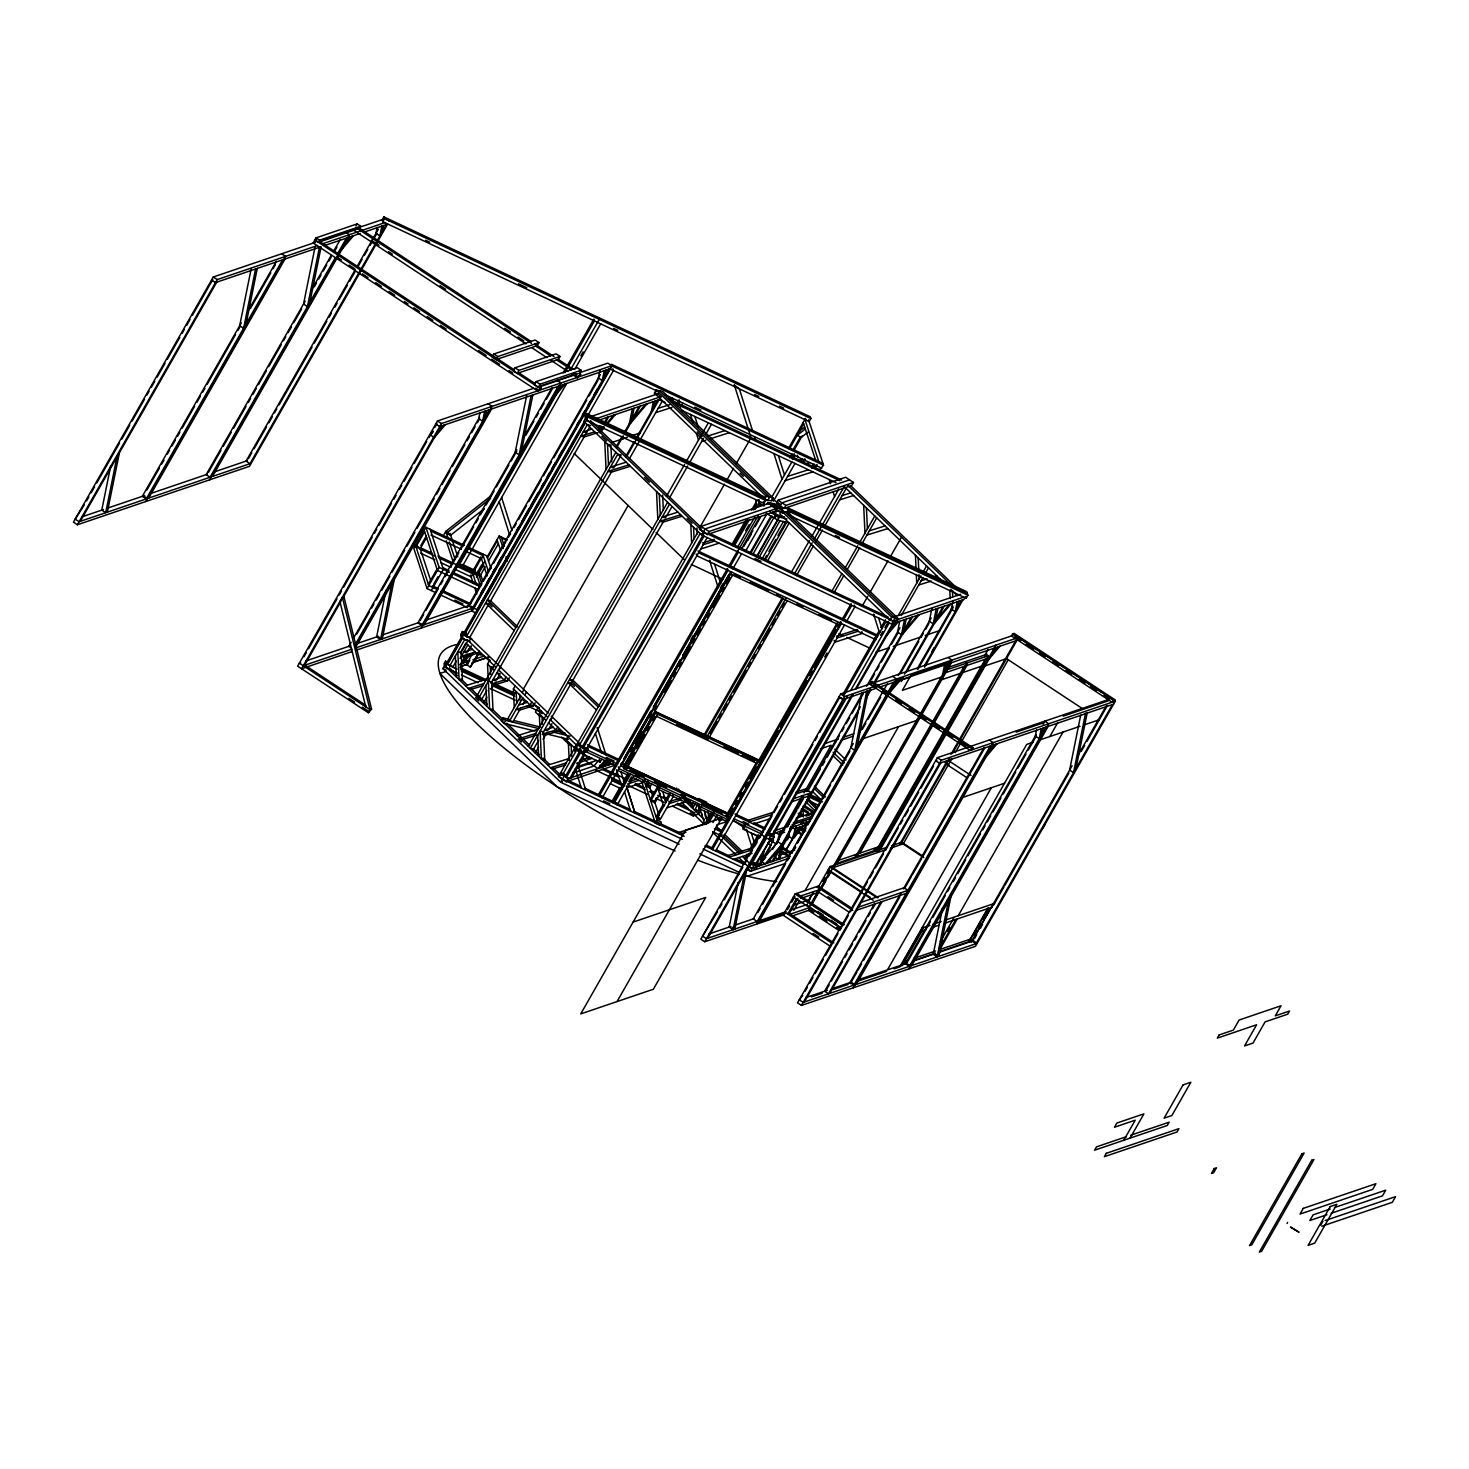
<?xml version="1.0" encoding="UTF-8"?>
<svg xmlns="http://www.w3.org/2000/svg" width="1469" height="1469" viewBox="0 0 1469 1469"><rect width="100%" height="100%" fill="white"/><g stroke="black" fill="none" stroke-linecap="round" stroke-linejoin="round"><path stroke-width="1.5" d="M110.763 465.655L101.765 510.11L105.695 512.699L116.932 457.116M107.384 512.13L119.375 452.838M251.217 268.588L239.686 325.696L243.615 328.285L255.588 268.992M246.058 323.988L257.277 268.405M315.082 246.902L303.55 303.991L307.462 306.58L319.452 247.288M309.904 302.302L321.142 246.719L215.502 282.599L211.573 280.028L212.766 279.606L192.31 315.486M377.147 227.456L375.954 233.387L379.883 235.976L381.885 226.079M382.326 231.68L383.574 225.51M386.072 590.207L376.633 636.885L380.563 639.474L391.801 583.891M382.252 638.905L394.243 579.612M479.941 412.679L478.729 418.61L482.658 421.199L484.66 411.32M485.101 416.921L486.349 410.751M526.747 395.143L515.215 452.25L519.145 454.821L531.117 395.528M476.121 658.755L476.984 654.495M521.587 450.542L532.825 394.959M599.958 370.078L598.36 377.974L602.29 380.563L604.273 370.684M604.732 376.284L605.962 370.115M598.452 430.233L599.315 425.992M600.031 430.215L600.931 425.735M629.338 423.715L632.349 408.823M631.78 419.436L634.039 408.253M651.355 411.559L653.356 401.68M653.797 407.28L655.045 401.11M608.497 761.144L607.67 765.257L605.044 763.531M609.36 764.688L610.149 760.722M738.173 882.557L729.193 927.031L733.123 929.62L734.812 929.032L746.785 869.758M733.123 929.62L744.342 874.037M761.842 854.609L759.583 865.792L755.654 863.203M764.284 850.331L761.273 865.223L757.361 862.634M774.604 831.711L772.602 841.59L776.532 844.179L780.241 831.27M778.974 839.901L780.223 833.713M780.572 848.256L778.313 859.438L774.383 856.849M780.002 858.869L783.014 843.977M790.065 828.296L788.467 836.192L792.397 838.781L796.125 825.872M794.839 834.502L796.088 828.332M804.351 830.811L806.334 820.932M861.954 692.872L850.863 747.776L854.793 750.347L866.765 691.054L868.454 690.485L857.235 746.068M899.689 621.387L897.541 632.019L901.47 634.608L904.482 619.716M903.912 630.33L906.171 619.147M931.86 608.478L929.289 621.24L933.219 623.829L936.212 608.937M935.661 619.551L937.92 608.35M952.904 601.188L951.306 609.084L955.236 611.673L957.237 601.794M942.529 674.932L944.53 665.053M944.971 670.654L946.22 664.484M957.678 607.395L958.926 601.225M942.657 907.622L933.219 954.317L937.149 956.907L948.368 901.305M950.81 897.026L938.838 956.319L934.908 953.73L937.149 956.907M1036.508 730.111L1035.314 736.042L1039.244 738.613L1041.246 728.734M1041.686 734.335L1042.935 728.165M1080.707 715.146L1069.616 770.05L1073.545 772.639L1085.518 713.346L1087.225 712.759L1075.987 768.36M811.916 468.446L813.128 464.351M813.147 468.262L814.359 464.167M1287.028 1223.475L1287.597 1222.373M315.688 242.22L213.299 276.998L73.45 522.174L77.38 524.764L249.473 466.316L387.596 224.151L364.496 231.992M84.339 504.803L75.176 519.145L79.106 521.734L251.199 463.286M86.598 500.819L88.874 496.834M91.151 492.831L94.567 486.863M96.825 482.879L119.558 443.014M121.835 439.029L129.805 425.092M132.063 421.107L144.568 399.182M146.845 395.198L149.122 391.213M151.399 387.228L154.796 381.242M157.073 377.258L165.042 363.302M167.301 359.317L179.806 337.411M182.083 333.426L184.359 329.423M186.636 325.439L190.034 319.471M77.38 524.764L217.228 279.587L317.488 245.525M80.299 521.33L216.696 282.195M241.32 322.831L142.309 496.357L146.239 498.927L282.636 259.811M248.022 311.024L276.429 261.207M146.918 489.967L159.423 468.042M161.682 464.057L163.959 460.072M167.374 454.086L169.651 450.102M171.91 446.117L175.325 440.149M177.602 436.164L179.879 432.18M182.156 428.195L194.642 406.27M196.919 402.286L200.335 396.299M202.612 392.315L204.889 388.33M207.147 384.345L235.573 334.528M237.849 330.543L240.126 326.559M250.354 308.619L270.81 272.757M273.087 268.772L275.346 264.787M145.706 501.553L285.555 256.377L281.626 253.788M148.626 498.12L285.023 258.985M316.514 239.41L314.917 239.961L318.424 242.293L359.519 228.338L360.731 226.208L357.187 223.894L316.092 237.849L313.172 242.991L537.911 391.158L541.235 387.596L537.911 391.158M318.424 242.293L319.636 240.181L360.731 226.208M305.166 301.145L206.156 474.652L210.085 477.241L335.116 258.03M310.73 291.321L331.186 255.459M333.463 251.474L340.294 239.502M208.488 472.265L220.993 450.34M223.27 446.356L231.221 432.4M233.498 428.415L246.002 406.491M248.279 402.506L250.556 398.521M252.815 394.537L256.23 388.569M258.507 384.584L266.458 370.629M268.735 366.644L281.24 344.719M283.517 340.735L285.794 336.75M288.053 332.765L291.468 326.779M293.745 322.794L301.696 308.857M314.201 286.932L316.478 282.948M318.755 278.963L321.032 274.978M323.29 270.994L326.706 265.008M328.983 261.023L331.26 257.038M334.657 251.052L336.934 247.067M337.393 254.045L346.482 238.107M209.553 479.867L349.402 234.673L345.49 232.084L351.789 229.954M212.472 476.433L348.887 237.299M355.994 226.006L357.187 223.894M383.923 216.916L382.197 219.928L382.785 221.69L809.162 421.585L810.888 418.555L810.3 416.792L383.923 216.916L384.511 218.679L810.888 418.555M355.186 269.8L246.076 461.101L249.987 463.69L386.402 224.555M357.463 265.816L378.396 229.109M382.785 221.69L384.511 218.679M248.408 458.695L251.805 452.727M254.082 448.743L266.587 426.818M268.864 422.833L272.279 416.847M274.538 412.862L276.815 408.878M279.092 404.893L312.052 347.106M314.329 343.122L326.834 321.197M329.111 317.212L331.37 313.228M334.785 307.241L337.062 303.257M339.339 299.272L347.29 285.335M349.567 281.35L355.241 271.379M357.518 267.395L362.072 259.425M364.349 255.441L367.746 249.455M370.023 245.47L372.3 241.485M374.577 237.501L376.854 233.516M533.486 388.367L437.487 420.979L297.638 666.173L368.333 712.722L371.639 709.16L369.931 709.619L368.333 712.722M303.973 656.753L306.231 652.769M308.508 648.784L336.934 598.966M339.21 594.982L341.469 590.997M343.746 587.012L372.171 537.195M374.448 533.21L376.707 529.226M378.984 525.241L391.488 503.316M393.765 499.331L396.042 495.347M399.439 489.361L401.716 485.376M403.993 481.391L411.944 467.454M414.221 463.469L426.726 441.545M429.003 437.56L432.878 430.748M434.677 427.589L436.954 423.605L435.76 424.008L439.69 426.598L609.984 368.737M580.328 372.465L607.799 363.137L611.71 365.726L441.416 423.568L301.567 668.762L352.248 651.538M304.487 665.328L340.863 601.556M343.122 597.571L440.884 426.194M493.97 353.974L492.244 357.004L496.173 359.593L537.287 345.619L539.013 342.589L535.083 340.018L493.97 353.974L497.899 356.563L539.013 342.589M496.173 359.593L497.899 356.563M351.128 642.357L348.851 646.342L351.458 648.068M353.386 638.372L479.555 417.159M356.857 633.965L369.362 612.059M371.639 608.056L373.916 604.071M376.193 600.087L379.59 594.119M381.867 590.134L389.836 576.179M392.094 572.194L404.599 550.269M406.876 546.284L414.827 532.347M417.104 528.363L434.163 498.468M436.422 494.484L439.837 488.498M442.114 484.513L450.065 470.557M452.342 466.573L464.847 444.666M467.124 440.663L469.401 436.679M471.659 432.694L475.075 426.726M477.352 422.741L479.628 418.757M355.039 644.928L489.177 409.796M355.112 646.525L492.097 406.362L488.167 403.773M356.306 646.121L491.564 408.97M515.031 367.801L513.305 370.831L517.235 373.42L558.33 359.464L560.056 356.434L556.127 353.845L515.031 367.801L518.961 370.39L560.056 356.434M464.443 545.366L425.918 527.298L413.836 548.488L427.057 588.592L435.301 592.466M424.633 531.649L416.002 546.78L420.189 548.763L426.671 537.415M517.235 373.42L518.961 370.39M420.832 545.55L426.23 536.093M444.079 534.367L445.805 531.337L491.27 495.567M536.075 381.628L534.349 384.658L538.278 387.247L579.392 373.291L581.118 370.261L577.188 367.672L536.075 381.628L540.004 384.217L581.118 370.261M538.278 387.247L540.004 384.217M428.342 584.24L436.972 569.109M427.057 588.592L439.139 567.401L425.918 527.298M433.63 584.331L437.946 576.748M431.262 590.556L443.344 569.384L430.123 529.281M516.776 449.514L417.894 622.874L421.823 625.463L558.22 386.329M523.607 437.56L552.013 387.724M420.226 620.487L423.641 614.501M425.9 610.516L438.405 588.592L432.4 585.782L432.988 587.545M440.682 584.607L442.959 580.622M445.236 576.638L448.633 570.67M450.91 566.685L458.861 552.73M461.137 548.745L473.642 526.82M475.919 522.835L478.196 518.851M480.473 514.866L483.87 508.88M486.147 504.895L494.098 490.958M496.375 486.973L508.88 465.049M511.157 461.064L516.831 451.093M525.939 435.155L533.89 421.199M536.167 417.214L538.444 413.23M540.702 409.245L544.118 403.277M546.395 399.274L552.069 389.322M563.123 372.961L593.825 319.14L594.394 320.903L564.831 372.722M421.291 628.089L561.14 382.895L557.1 380.342M424.21 624.656L560.607 385.521M458.824 565.565L561.158 386.163M570.266 370.225L599.279 319.342L598.691 317.579M580.861 355.829L583.138 351.862M566.722 383.409L462.57 566.006L461.982 564.243M574.654 369.509L600.692 323.859M577.39 377.753L580.714 374.191L577.39 377.753L571.68 373.989M481.318 558.238L472.687 573.369L476.892 575.334L484.439 562.094M479.922 584.57L476.452 574.012L481.85 564.555M487.139 557.045L499.129 536.02L507.558 539.968M476.415 577.299L483.026 565.712M487.433 557.981L497.367 540.574M479.72 576.417L485.192 566.814M488.479 561.048L498.34 543.75M600.325 374.54L468.464 605.705L472.394 608.295L608.79 369.16M481.024 585.36L469.658 605.301L425.404 620.322M483.301 581.375L491.252 567.438M493.529 563.453L506.034 541.528M508.311 537.544L510.588 533.559M513.985 527.573L516.262 523.588M518.539 519.604L526.49 505.648M528.767 501.663L541.271 479.757M543.548 475.754L551.499 461.817M553.776 457.832L586.737 400.045M589.014 396.042L598.103 380.104M481.263 592.484L483.521 588.5M486.937 582.532L489.214 578.547M492.629 572.561L494.888 568.576M498.303 562.59L501.719 556.622M516.482 530.713L518.759 526.728M522.174 520.742L528.987 508.788M531.264 504.803L538.095 492.849M541.492 486.863L543.769 482.879M547.184 476.911L549.461 472.926M551.72 468.942L555.135 462.955M558.551 456.988L561.948 451.001M576.729 425.092L579.006 421.107M582.422 415.139L584.699 411.136M588.096 405.169L590.373 401.184M593.788 395.198L597.185 389.23M611.71 365.726L471.861 610.902L356.563 650.069M476.305 613.179L472.155 611.233L612.004 366.038L611.416 364.275L822.971 463.451M466.499 633.433L462.386 631.505L460.66 634.535L461.817 638.06L470.043 641.916M586.7 413.56L584.974 416.59L586.131 420.116L763.88 503.445L765.606 500.415L764.431 496.889L586.7 413.56L587.857 417.086L765.606 500.415M682.479 839.332L560.607 782.206L442.83 668.579L446.282 662.537M461.248 636.297L462.974 633.268L467.087 635.196M498.634 571L500.856 567.107M477.021 609.672L613.436 370.537L612.848 368.774M462.166 635.985L447.2 662.225L448.394 661.803M466.499 634.681L463.892 632.955L585.947 420.667L575.775 438.478M445.125 667.312L446.851 664.3L445.695 660.775L443.969 663.804L445.125 667.312L457.465 673.096M449.459 659.93L451.607 656.184M453.737 652.438L463.543 635.03L462.386 631.505M468.482 626.602L480.896 604.824M483.154 600.858L485.413 596.91M487.671 592.943L495.586 579.08M497.844 575.113L510.276 553.336M512.534 549.369L514.793 545.421M517.051 541.455L529.464 519.677M531.723 515.711L533.981 511.745M536.24 507.797L539.637 501.847M541.896 497.899L544.154 493.933M546.413 489.967L558.844 468.189M561.103 464.222L563.361 460.274M565.62 456.308L573.516 442.444M586.131 420.116L587.857 417.086M585.323 422.833L464.461 634.718L466.426 636.61L469.768 637.417L589.491 427.516M464.7 639.621L462.735 637.748L447.788 663.988L449.734 665.861L464.7 639.621L468.042 640.447L460.568 653.576M466.426 636.61L587.288 424.706L590.63 425.533M460.348 652.713L465.875 643.055L477.37 654.146L480.73 654.972M456.29 661.068L453.076 666.687L449.734 665.861M469.088 641.476L470.814 638.446M460.091 658.461L467.821 644.928M460.128 665.09L465.655 655.431M467.858 651.557L471.163 645.754M473.073 652.787L466.389 664.502L470.319 667.091L479.316 653.026M599.481 431.188L601.739 427.222M603.998 423.256L607.395 417.288M469.823 660.187L467.601 664.098L460.476 666.504M599.536 432.767L602.933 426.818M605.21 422.833L608.607 416.884M477.37 654.146L479.096 651.116M470.319 667.091L478.104 653.43M488.296 680.404L487.524 663.951L489.25 660.921M616.503 446.209L622.158 436.293M624.435 432.308L639.144 406.509M616.558 447.788L623.352 435.871M625.629 431.904L640.337 406.105M476.58 696.453L615.86 452.287M624.307 438.276L622.654 438.845M654.439 392.994L656.166 389.964L662.868 391.617L773.025 497.881L771.298 500.911L764.614 499.258L654.439 392.994L657.781 393.821L661.087 396.979M481.263 700.236L486.827 690.485M490.94 683.287L612.096 470.87M614.373 466.903L621.167 454.986L617.806 454.16L478.545 698.344L481.887 699.171M498.891 670.213L500.617 667.183M483.503 703.008L486.845 697.169M491.289 689.365L494.631 683.507M496.853 679.614L500.194 673.757L496.853 672.931M626.253 455.592L634.149 441.728M636.408 437.78L657.873 400.156M626.308 457.171L660.793 396.722L594.67 419.179M629.466 458.64L662.225 401.221M505.942 677.007L504.216 680.037L492.317 683.728M493.676 685.178L507.558 680.863L509.284 677.833M514.26 707.434L513.416 688.906L515.142 685.894M676.823 403.828L679.082 399.843L679.67 401.606L677.393 405.591M509.725 719.516L503.059 717.882L501.333 720.912L503.94 723.427L535.028 731.066M680.551 407.06L682.828 403.075M523.386 689.145L628.126 505.501M503.94 723.427L505.667 720.398L538.976 728.587M522.174 692.67L523.9 689.64M520.779 696.012L507.539 719.222L512.846 721.922L520.559 708.389M509.486 721.114L522.725 697.904M524.782 695.186L526.508 692.156M522.762 704.514L524.966 700.658M531.815 701.98L530.089 704.991L516.225 709.307L519.567 710.133L533.431 705.818L535.157 702.788M537.158 708.976L535.432 712.006L540.335 716.725M539.857 726.219L539.288 713.879L541.014 710.849M666.43 496.283L684.554 464.516M686.813 460.55L708.333 422.833M669.57 497.752L687.694 466.004M689.953 462.019L703.541 438.203M705.818 434.236L711.473 424.302M528.344 746.399L667.624 502.214M669.57 504.087L530.309 748.272L533.651 749.098M533.027 750.182L538.59 740.413M542.704 733.215L663.859 520.797M666.136 516.831L671.792 506.897M550.655 720.159L552.381 717.129M535.267 752.954L538.609 747.097M543.053 739.293L546.395 733.435M548.616 729.542L551.958 723.684M557.706 726.935L555.98 729.964L542.098 734.28L545.44 735.106L559.322 730.791L555.98 729.964L548.396 722.656M567.86 736.74L566.134 739.752L579.135 752.312L600.142 762.154L601.868 759.124M699.74 527.591L724.529 484.146M726.788 480.198L733.545 468.354M735.785 464.406L750.439 438.735M701.135 526.361L699.409 529.391L707.268 534.551L774.824 511.598L776.55 508.586L768.709 503.408L701.135 526.361L708.994 531.521L776.55 508.586M560.607 772.823L575.573 746.583L577.519 748.456L562.554 774.696L560.607 772.823L563.949 773.63L566.483 777.285L569.641 778.754L584.607 752.532L584.019 750.769M698.161 531.668L577.299 743.553L588.518 749.043M579.245 745.444L700.107 533.541L703.449 534.367L582.587 746.252L583.175 748.015L617.494 764.119L616.907 762.356M564.059 776.146L560.607 782.206L562.443 781.581M579.025 749.906L580.751 746.895M566.483 777.285L581.449 751.045L580.861 749.282L565.914 775.522L562.554 774.696M583.175 748.015L704.037 536.13M567.989 778.735L560.13 773.557L558.404 776.587L566.263 781.765L567.989 778.735L613.124 763.403M582.954 752.495L584.68 749.465L576.821 744.306L575.095 747.335L582.954 752.495L587.563 750.934M707.268 534.551L708.994 531.521M707.195 537.617L586.333 749.502L585.745 747.739M585.727 751.559L587.453 748.529M571.478 778.129L584.717 754.919M606.862 759.289L602.437 767.038L599.829 765.312M603.649 766.616L606.954 760.813M604.842 766.212L607.046 762.356M732.278 543.916L745.885 520.063M751.559 510.129L756.094 502.178M732.866 545.678L747.611 519.842M753.266 509.908L756.682 503.94M788.467 448.541L805.434 418.334L806.004 420.097M734.573 545.458L749.319 519.622M754.993 509.688L757.251 505.703M790.028 447.88L803.672 423.953M759.087 499.717L759.712 504.914L758.077 499.919M745.683 530.695L749.08 524.745M764.614 499.258L766.341 496.228L773.025 497.881M793.793 448.522L800.623 436.568M737.732 546.927L754.735 517.125M789.679 457.814L791.956 453.829M794.233 449.845L802.184 435.889M738.815 549.406L758.096 515.619M791.883 457.759L794.16 453.774L794.747 455.537L792.47 459.522M767.956 500.084L769.683 497.055L659.508 390.791M741.423 548.984L759.565 517.18M743.755 546.578L748.29 538.627M750.549 534.661L752.826 530.676M755.084 526.71L760.758 516.776M771.445 497.716L791.828 461.982M690.981 639.492L693.276 635.471M720.379 587.949L722.656 583.983M747.831 540.298L751.228 534.33M624.068 758.445L651.134 710.996L624.123 758.573M653.393 707.048L680.441 659.599L653.43 707.177M682.699 655.651L728.936 574.599M682.736 655.798L730.111 572.763M731.14 571.863L602.235 797.869L601.647 796.106M741.514 553.703L732.866 568.834L732.297 567.071M621.167 765.826L731.672 572.102M772.253 500.654L772.951 499.442L780.057 504.142M630.752 751.614L632.992 747.666M635.251 743.718L642.008 731.856M649.904 718.029L652.163 714.081M654.421 710.133L656.661 706.167M664.557 692.34L671.315 680.478M673.573 676.53L675.832 672.582M679.211 666.651L681.469 662.703M683.709 658.755L690.485 646.893M692.725 642.945L694.984 638.997M697.242 635.03L700.621 629.118M702.88 625.151L705.138 621.203M707.379 617.255L709.637 613.308M713.016 607.376L719.792 595.514M722.032 591.566L724.29 587.618M726.549 583.67L729.928 577.739M773.465 501.168L794.986 463.451M745.352 551.554L766.891 513.801M732.627 575.113L623.278 766.818L623.884 768.673L728.863 817.884L728.257 816.029M623.444 767.351L655.101 711.859L760.079 761.071M766.947 503.426L773.704 505.079L774.402 503.867L782.334 509.1L783.51 512.663M623.884 768.673L655.541 713.181L654.917 711.327L759.914 760.538L760.52 762.393L655.541 713.181M778.037 500.231L776.311 503.261L784.171 508.439L851.745 485.486L853.471 482.456L845.611 477.278L778.037 500.231L785.897 505.409L853.471 482.456M627.906 764.413L634.7 752.532M636.958 748.566L644.873 734.684M647.131 730.717L649.39 726.769M652.787 720.82L655.045 716.854M750.42 552.16L770.821 516.39M750.475 553.74L772.015 515.986M776.054 512.204L776.752 510.992L781.82 512.24M780.241 505.85L781.967 502.82L849.541 479.867M612.242 800.954L620.028 787.292M623.37 781.453L627.814 773.649L628.401 775.412M753.285 553.666L775.246 515.142M775.118 517.621L776.844 514.609L779.451 517.106L777.725 520.136L765.937 513.177M612.812 802.717L629.007 774.328M630.697 774.145L614.024 803.396L613.436 801.633M769.572 511.396L777.523 516.629L778.203 515.417L784.703 517.033M782.334 509.1L781.655 510.312L773.704 505.079M781.563 510.918L779.837 513.948L890.012 620.23L896.714 621.864L898.44 618.853L788.265 512.571L781.563 510.918L891.738 617.2L898.44 618.853M756.535 556.586L778.074 518.814M784.171 508.439L785.897 505.409M757.214 556.255L777.615 520.485M629.32 780.792L631.541 776.881M633.855 775.614L617.164 804.883L616.576 803.121M758.481 558.459L780.021 520.705M790.506 515.913L966.18 598.269L967.906 595.239L966.749 591.713L789 508.403L787.274 511.432L787.861 513.195L789.587 510.165L967.318 593.476M761.842 559.285L783.381 521.532M814.762 468.482L817.039 464.498M788.431 514.958L790.157 511.928L789 508.403M764.394 559.432L766.671 555.466M768.93 551.481L775.742 539.564M778.001 535.579L785.933 521.679M765.184 560.111L786.723 522.34M818.967 470.466L823.54 465.214L808.574 419.822M767.553 560.901L789.092 523.148M645.148 779.415L643.422 782.444L627.079 787.641L626.4 785.915L635.067 813.275L626.988 787.678M651.759 783.895L649.555 787.751L646.397 786.282L645.809 784.519L648.031 780.645M646.397 786.282L648.6 782.408M658.846 784.483L650.308 799.467L653.099 800.789M659.287 785.805L650.73 800.789L654.935 802.772L660.279 793.389M686.904 798.989L685.178 802.019L658.277 789.404L660.003 786.392M654.495 801.45L656.643 797.685M791.387 572.194L809.456 540.519M811.714 536.552L838.836 489.03M794.16 574.342L812.173 542.759M814.432 538.811L844.234 486.551L942.621 581.449M672.729 794.692L673.298 796.455L660.058 819.665L656.918 818.178L656.331 816.415L662.96 804.828M665.163 800.954L669.57 793.223L670.158 794.986L656.918 818.178M703.669 735.712L782.573 597.387L783.014 598.709L705.23 735.051M657.12 820.124L661.307 822.107L659.581 825.119L655.394 823.154L657.12 820.124L644.377 781.526M796.492 575.554L813.44 545.862M815.699 541.896L822.475 530.015M824.733 526.049L846.199 488.424M707.342 736.042L786.264 597.681M710.133 733.729L716.89 721.867M719.149 717.919L721.389 713.952M723.648 710.004L727.026 704.073M729.285 700.125L731.544 696.177M733.802 692.23L746.197 670.488M748.437 666.54L750.696 662.592M752.954 658.626L755.213 654.678M758.592 648.747L760.85 644.799M763.09 640.851L769.866 628.989M772.106 625.041L775.503 619.11M777.744 615.162L780.002 611.214M782.261 607.266L784.519 603.3M708.315 738.999L787.2 600.674M690.65 806.444L692.854 802.57M692.597 808.317L695.92 802.533M697.867 804.406L694.562 810.209L697.904 811.035L700.107 807.16M728.661 818.564L726.935 821.593L700.034 808.978L701.76 805.967M831.748 591.438L841.939 573.571M845.336 567.603L857.786 545.77M860.044 541.804L874.771 516.005M833.694 593.311L843.885 575.444M847.282 569.495L859.732 547.662M862.009 543.695L876.718 517.878M704.643 824.495L711.327 812.798L711.914 814.561M706.35 824.311L713.64 811.531L714.209 813.293L708.646 823.044M712.924 822.567L717.368 814.762M617.053 1001.564L721.793 817.939L685.472 830.279L580.732 1013.904L653.356 989.243L705.744 897.412L633.102 922.091M759.381 759.308L837.146 622.966L837.587 624.288L758.702 762.595M729.56 814.579L732.958 808.629M735.216 804.663L737.475 800.715M739.733 796.749L741.992 792.783M745.389 786.833L747.648 782.867M749.906 778.901L756.7 767.02M732.15 811.696L734.371 807.619M745.683 787.972L749.025 781.912M755.837 770.178L768.195 748.309M770.49 744.489L772.712 740.394M775.008 736.575L777.211 732.498M780.645 726.696L782.848 722.601M785.144 718.782L791.864 706.791M794.16 702.972L797.502 696.912M804.314 685.197L806.536 681.102M809.952 675.318L812.21 671.351M814.45 667.403L821.189 655.394M827.983 643.697L830.242 639.749M833.621 633.818L835.843 629.705M839.258 623.939L840.397 621.92L840.837 623.242L730.332 816.966M778.735 730.589L711.877 847.797L712.465 849.559L841.388 623.535L840.801 621.773L837.918 626.822M780.865 726.843L806.885 681.23M810.264 675.299L812.522 671.333M814.762 667.403L836.283 629.705M851.157 603.612L842.527 618.743L843.114 620.506L851.745 605.375M824.715 656.955L826.992 652.989M715.605 851.028L844.528 625.004M862.101 606.22L867.738 596.359M869.997 592.411L888.01 560.809M890.269 556.861L901.525 537.121M743.314 829.269L745.04 826.257L744.471 824.495L742.745 827.506L743.314 829.269L760.501 837.33M747.133 854.077L744.93 857.951L745.499 859.714L748.804 853.911M749.337 850.22L758.151 834.741L758.738 836.504L752.128 848.109M1012.875 635.471L840.69 693.974L700.842 939.15L704.753 941.739L784.611 914.618M761.199 833.823L762.925 830.793M717.405 911.808L702.568 936.12L706.479 938.709L786.099 911.661M719.663 907.824L721.94 903.839M724.217 899.854L742.855 867.169M744.673 863.974L746.95 859.989M749.227 856.005L752.642 850.037M754.901 846.052L757.178 842.068M759.455 838.083L771.959 816.158M774.236 812.173L777.634 806.187M779.91 802.203L782.187 798.218M784.464 794.233L812.871 744.416M815.148 740.431L817.425 736.446M819.702 732.462L839.019 698.583M842.563 694.947L878.701 631.578M880.959 627.63L885.476 619.698M844.271 694.727L886.064 621.46M704.753 941.739L844.62 696.563L1016.566 638.152M707.691 938.305L844.087 699.171L838.964 697.004L842.894 699.575L875.304 688.575M880.574 635.287L882.759 631.486M884.926 627.667L888.635 621.185M749.006 867.426L750.732 864.396L757.435 866.049L755.709 869.079L749.006 867.426L739.109 857.878M765.698 838.175L767.424 835.145L774.126 836.797L772.4 839.809L765.698 838.175L760.758 833.4M890.012 620.23L891.738 617.2M766.616 837.863L751.651 864.084L751.081 862.321L756.204 864.506L771.17 838.266L755.011 864.91M847.411 696.214L768.342 834.833L767.773 833.07L772.896 835.255L770.27 833.529M850.808 690.265L889.204 622.948M769.04 839.001L770.766 835.971L767.479 832.776M765.018 498.652L587.288 415.323L583.836 421.383L701.613 534.991L891.628 624.068L895.08 618.027L784.923 511.745M771.702 835.659L851.891 695.057M855.289 689.108L892.546 623.756M772.29 836.412L853.085 694.653M856.482 688.704L893.758 623.352M898.22 615.566L920.879 575.848M923.138 571.882L926.535 565.932M901.305 615.456L922.826 577.739M925.084 573.773L928.481 567.805M762.429 859.438L773.539 839.919M763.623 859.034L770.289 847.319M801.982 796.382L781.471 832.354L783.491 831.674M804.002 792.856L831.16 745.224L820.437 748.878M803.561 796.51L772.676 849.321M806.573 791.497L863.184 692.23M866.581 686.28L899.983 627.74M787.384 826.827L796.786 810.411M797.575 808.96L803.249 799.026M807.766 791.093L820.345 769.113M822.493 765.276L824.825 761.236M827.029 757.343L839.478 735.51M841.737 731.544L844.014 727.559M846.273 723.593L849.67 717.643M851.928 713.677L863.258 693.809M871.19 679.927L874.588 673.959M876.846 669.993L879.105 666.026M881.382 662.06L889.296 648.16M891.573 644.193L898.367 632.276M870.86 682.02L869.648 684.132L970.274 750.402L972.919 747.794L872.292 681.524L870.86 682.02L971.486 748.29M871.08 683.636L872.292 681.524M860.32 706.736L771.996 861.587L769.389 859.861M865.994 696.802L870.511 688.869M873.908 682.92L911.276 617.402M773.208 861.183L858.116 712.281M866.049 698.381L870.584 690.448M873.982 684.499L912.469 616.998M789.477 834.447L781.747 847.98L782.94 847.576M787.366 839.846L789.569 835.971M798.916 827.359L785.676 850.569L800.109 826.955M800.44 824.403L802.166 821.373M802.037 823.87L803.763 820.84M793.591 838.377L806.352 822.401M853.269 743.553L753.248 918.915L757.178 921.504L893.574 682.369M858.961 733.582L887.368 683.764M797.502 842.802L805.967 827.947M757.857 912.524L760.134 908.54M762.393 904.555L770.362 890.6M772.621 886.615L785.125 864.708M787.402 860.705L789.679 856.721M791.956 852.736L795.353 846.768M797.63 842.784L805.6 828.828M807.858 824.843L820.363 802.919M822.64 798.934L830.591 784.997M832.868 781.012L849.927 751.118M862.432 729.193L865.829 723.207M868.106 719.222L880.61 697.298M756.645 924.111L896.494 678.935L892.564 676.346M898.33 675.501L931.181 617.935M900.662 673.114L918.786 641.347M921.045 637.381L923.303 633.396M925.58 629.43L928.977 623.48M759.565 920.677L895.961 681.543M904.518 674.106L943.025 606.624M901.195 681.653L903.453 677.686M906.85 671.719L944.218 606.22M917.152 668.964L952.94 606.238M917.831 669.478L953.142 607.56M931.86 651.557L934.119 647.59M924.478 665.604L961.754 600.252M818.967 885.862L795.115 893.96L783.014 915.15L830.554 946.458M924.552 667.183L962.948 599.848M787.421 909.697L789.587 905.914M791.736 902.131L793.903 898.349M793.829 910.266L799.448 900.387M805.049 890.6L898.569 726.622M808.721 900.075L812.137 894.088M807.381 902.921L813.863 891.573M817.921 887.717L829.912 866.692L887.386 847.172M828.681 870.034L830.756 866.398L878.095 897.577M822.658 881.437L824.862 877.562M827.065 873.706L829.269 869.832L827.837 870.327L873.284 900.24M809.254 906.74L817.884 891.61L819.482 891.077M811.163 904.537L829.893 871.686M833.107 866.783L949.047 663.529M792.544 915.848L808.501 910.431L810.227 907.401L790.267 914.177M811.916 904.316L832.813 867.757L885.991 849.688M821.41 888.598L825.817 880.849M828.02 876.993L830.242 873.119M834.3 866.379L951.967 660.095L948.038 657.506M836.632 863.974L951.435 662.703M857.125 854.058L964.178 666.393M835.843 863.735L856.592 856.684L967.098 662.96L965.133 661.656L948.533 667.293M967.502 662.813L856.996 856.537L877.746 849.486L988.251 655.762L986.287 654.476L965.537 661.527L967.502 662.813L988.251 655.762M859.916 853.103L966.969 665.439M984.689 655.468L988.086 649.537M985.02 656.588L986.654 653.723M878.278 846.878L985.332 659.195M878.003 851.983L995.982 645.13M880.335 849.596L995.468 647.756M1109.242 699.281L937.387 757.655L797.538 1002.85L801.468 1005.42L975.471 946.311L1115.32 701.135L1112.712 699.409M802.735 995.431L799.265 999.82L803.194 1002.409L977.197 943.3L973.268 940.711L938.875 952.389M805.012 991.428L807.289 987.443M809.566 983.459L812.963 977.491M815.24 973.506L823.209 959.551M825.468 955.566L837.973 933.641M840.25 929.657L848.201 915.72M850.478 911.735L867.536 881.841M869.813 877.856L873.21 871.87M875.487 867.885L883.438 853.93M885.715 849.945L898.22 828.02M900.497 824.036L902.774 820.051M905.033 816.066L908.448 810.098M910.725 806.114L918.676 792.158M920.953 788.174L933.458 766.249M1012.655 633.837L1011.443 635.967L1112.088 702.237L1114.732 699.63L1014.087 633.359L1012.655 633.837L1113.282 700.107M801.468 1005.42L941.317 760.244L1115.32 701.135M804.388 1001.987L940.803 762.87M899.762 844.142L947.487 760.446M950.902 754.46L1015.685 640.888M900.956 843.739L949.819 758.041M952.463 753.413L1017.521 639.364M903.508 843.408L951.93 758.5M955.309 752.569L1008.248 659.765M874.753 903.288L824.605 991.208L828.534 993.797L880.904 901.966M826.918 988.839L829.159 984.946M831.381 981.035L842.527 961.497M844.748 957.586L846.989 953.675M849.211 949.782L852.553 943.906M854.774 940.013L857.015 936.102M859.236 932.191L865.92 920.475M868.161 916.564L870.382 912.653M872.604 908.742L874.845 904.849M829.746 993.393L882.116 901.562M971.725 749.924L972.919 747.794M901.103 892.913L849.963 982.596L853.875 985.185L990.29 746.05M903.38 888.929L984.083 747.446M850.294 983.697L857.051 971.854M857.969 970.238L861.55 963.958M863.662 960.267L876.185 938.287M877.03 936.818L899.854 896.824M904.573 888.525L911.404 876.571M912.231 875.102L921.632 858.63M922.367 857.327L933.641 837.587M934.137 836.724L958.376 794.215M959.128 792.874L985.075 747.39M853.36 987.811L993.209 742.616L989.28 740.027M856.28 984.377L992.677 745.242M887.735 969.393L991.355 787.733M900.901 964.913L1026.684 744.416L1033.001 742.267M900.772 966.216L922.697 927.784M921.467 931.144L923.524 927.508M902.205 965.721L922.055 930.942M1036.141 734.592L905.437 963.756L909.348 966.345L1045.763 727.21M907.769 961.35L930.501 921.504M932.778 917.519L945.265 895.594M947.542 891.61L949.819 887.625M953.234 881.639L955.511 877.654M957.77 873.669L965.739 859.714M967.998 855.729L980.502 833.823M982.779 829.838L985.056 825.853M987.333 821.85L990.73 815.883M993.007 811.898L1000.977 797.942M1003.235 793.958L1015.74 772.033M1018.017 768.048L1025.968 754.111M1028.245 750.126L1036.214 736.171M1043.027 724.217L1044.753 721.187L1048.682 723.776L908.834 968.952M911.753 965.519L1048.15 726.384M1049.821 736.538L1057.68 722.766M940.454 941.464L953.785 918.107M947.45 931.236L949.672 927.343M939.187 948.662L955.842 919.465M958.247 915.701L1063.005 732.076M939.517 950.112L957.274 918.97M969.154 940.931L987.902 908.062M970.844 938.82L988.38 908.062M973.892 934.651L976.095 930.777M978.299 926.902L980.521 923.046M982.724 919.172L988.233 909.513M971.211 942.29L991.061 907.493M1072.095 765.753L972.074 941.115L976.004 943.704L1112.4 704.569M1077.787 755.782L1106.212 705.965M991.667 907.291L993.723 903.655M974.406 938.709L976.683 934.725M980.374 928.261L982.577 924.405M993.742 904.831L1003.97 886.909M1004.704 885.605L1026.096 848.09M1026.702 847.044L1050.886 804.645M1051.712 803.212L1068.899 773.043M1081.257 751.393L1084.673 745.407M1086.931 741.459L1107.406 705.561M1113.52 701.741L1114.732 699.63M1123.712 1140.366L1135.225 1120.186L1114.475 1127.237L1116.862 1123.051L1143.91 1113.869L1130.01 1138.236M1320.76 1225.091L1322.908 1221.308M371.528 709.086L343.948 596.689L339.908 601.519L365.763 706.883M344.921 244.405L351.807 236.307M342.479 248.683L353.496 235.719M433.208 431.776L430.435 435.026L434.365 437.615L445.401 424.651M436.807 433.318L443.711 425.239M556.549 392.664L563.435 384.566M554.107 396.942L565.124 383.978M601.225 429.811L603.998 426.543M606.77 423.292L613.711 415.158M600.178 432.455L604.328 427.589M607.101 424.339L615.401 414.57M632.974 419.032L645.46 404.361M630.532 423.311L647.15 403.791M468.042 650.014L470.796 646.782M461.321 663.786L469.621 654.017M463.01 663.198L469.951 655.064M594.009 765.973L599.517 759.51M604.824 760.465L597.938 768.562L590.079 763.384M599.627 767.993L606.513 759.895M889.681 630.495L896.567 622.397M887.239 634.773L898.275 621.828M905.106 629.926L917.592 615.254M902.664 634.204L919.282 614.685M936.855 619.128L949.341 604.475M934.413 623.407L951.031 603.906M891.903 688.686L898.789 680.588M889.461 692.964L900.479 680.018M762.962 860.724L765.735 857.474M766.891 863.313L779.378 848.66M796.033 834.098L802.937 826M793.021 850.514L795.794 847.264M991.391 654.88L998.277 646.801M988.949 659.177L999.967 646.213M988.6 752.367L995.505 744.287M986.158 756.645L997.194 743.7M490.554 498.468L446.447 533.247L450.634 535.23L484.164 508.788M799.595 431.096L804.7 427.075M805.306 428.948L797.153 435.375L801.358 437.34L807.877 432.198M319.948 240.769L343.36 232.818M360.18 227.089L383.299 219.248M321.748 244.074L385.117 222.553M324.263 245.654L360.291 233.424M81.585 516.978L103.473 509.541M107.2 508.274L144.696 495.53M149.893 493.768L207.349 474.248M213.666 472.118L247.269 460.697M539.949 386.182L576.105 373.897M591.934 416.186L657.781 393.821M599.334 420.024L659.067 399.733L665.237 402.635M612.077 442.426L627.355 437.229M631.633 435.779L640.153 432.896M343.948 596.689L342.35 597.24L369.931 709.619L299.364 663.143L300.557 662.739M305.699 660.995L350.044 645.919M356.508 643.734L378.341 636.316L380.563 639.474M382.399 634.939L419.087 622.47M772.639 505.997L705.065 528.95L701.613 534.991L703.449 534.367M303.293 665.732L351.862 649.225M356.122 647.774L473.587 607.872L470.98 606.146M463.892 632.955L465.085 632.551M460.072 664.208L469.327 661.068M472.871 659.856L483.521 656.239M473.275 662.17L488.204 657.084M894.621 616.705L960.744 594.229M963.462 597.24L893.354 621.056L703.339 531.962L585.562 418.353M891.628 624.068L963.866 599.536L965.592 596.506L966.18 598.269M876.112 652.144L888.91 647.811M893.189 646.36L920.916 636.94M925.176 635.489L940.105 630.421M577.335 767.718L591.768 762.815M572.653 773.227L594.155 765.918M566.263 781.765L615.695 764.963M895.631 680.441L903.417 677.797M950.994 661.803L910.89 675.428L902.37 690.357L942.474 676.732M879.637 687.106L1016.897 640.466M902.315 679.725L909.899 677.136M946.348 669.993L967.098 662.96M944.622 673.022L965.372 665.971M965.776 665.843L986.525 658.791M940.582 680.092L961.35 673.041M961.736 672.912L982.504 665.861M983.899 666.32L1006.522 658.626L1082.396 708.591M825.578 743.351L838.505 738.962M842.729 737.53L853.764 733.765M834.612 742.065L836.045 741.588M840.892 740.376L853.287 736.171M862.248 738.962L917.721 720.122M697.334 814.505L693.221 815.901L672.49 806.187M796.106 792.122L806.426 788.614M795.684 794.068L807.381 790.102L811.292 792.691L793.774 798.64M792.048 801.67L809.566 795.702M1016.181 732.113L1043.963 722.675M1063.207 716.137L1108.379 700.786M936.873 760.281L935.661 760.685L939.591 763.274L1113.594 704.165M796.216 818.178L813.495 812.302M805.948 816.176L812.063 814.101M787.494 824.66L788.945 824.164M793.26 822.695L812.706 816.085M1039.299 740.119L1079.954 726.31M1084.251 724.86L1099.308 719.737M773.961 830.958L787.88 826.239M791.975 824.843L811.916 818.068M772.051 834.043L784.575 829.801M790.249 827.873L810.19 821.098M784.666 832.207L778.515 834.3L775.907 832.574M804.626 825.431L794.398 828.902L790.469 826.312M779.213 855.215L794.711 849.945M788.467 855.986L752.348 868.252L748.217 866.324M961.442 797.887L1004.521 783.252M788.871 858.282L750.622 871.282L746.491 869.336M837.569 860.705L858.318 853.654M858.722 853.526L879.472 846.475M891.499 845.758L901.782 842.27L922.624 855.986M890.251 848.256L903.013 843.922M794.986 896.457L793.389 896.99L840.911 928.298M800.623 896.017L820.583 889.241M800.899 898.367L818.857 892.252M709.05 933.935L730.883 926.462M734.977 925.121L754.442 918.511M794.986 904.739L809.915 899.652M790.34 910.229L807.436 904.427M1045.12 824.238L1043.045 827.855M757.508 922.605L785.272 913.167M861.018 902.37L904.059 887.753L907.989 890.343L858.502 907.144M856.776 910.174L906.263 893.372M921.926 928.041L929.914 925.341M932.613 924.423L941.17 921.522M944.806 920.273L994.568 903.38M920.622 931.419L925.709 929.693M932.099 927.527L938.471 925.36M944.861 923.193L992.493 906.997M903.27 961.938L907.585 960.469M914.049 958.284L935.624 950.957M939.94 949.488L970.128 939.224L972.184 940.582L939.829 951.581M903.178 964.031L907.493 962.562M913.957 960.359L935.533 953.032M805.765 997.616L827.378 990.271M831.693 988.802L851.157 982.192L855.087 984.781M857.547 980.025L906.63 963.352M913.075 961.148L934.578 953.858M811.384 996.918L822.181 993.246M832.996 989.573L848.127 984.432M858.832 980.796L886.615 971.358M894.125 968.806L899.781 966.896M1126.392 1136.694L1096.48 1146.848L1094.589 1150.19L1167.212 1125.511L1169.122 1122.187L1130.671 1135.243M1330.179 1209.042L1313.102 1214.845L1309.871 1220.519L1326.948 1214.716M1334.458 1207.591L1385.726 1190.165L1382.494 1195.839L1331.226 1213.265M1325.056 1220.592L1395.55 1196.647L1392.318 1202.303L1321.825 1226.248M446.356 671.315L439.947 673.463L557.302 786.925L679.155 844.179M461.321 666.338L467.73 664.19M472.008 662.776L489.104 657.065M747.317 876.185L785.786 863.368M658.149 408.345L669.644 404.691M655.707 412.624L672.049 407.427M708.26 435.907L724.915 430.619M701.668 441.508L705.928 440.149M710.188 438.809L729.377 432.694M798.989 460.568L802.827 459.338M801.486 461.725L805.324 460.495L804.737 458.732M805.691 463.892L809.768 462.588M787.604 476.378L808.427 469.768M785.162 480.657L812.89 471.843M702.531 542.979L714.026 539.325L714.613 541.088L703.118 544.742M700.676 549.02L719.057 543.181M589.638 757.251L580.071 760.299L580.641 762.062L592.136 758.408M578.198 766.341L596.598 760.501M628.805 781.637L636.481 779.213M627.483 784.024L638.978 780.37M668.652 801.835L680.147 798.181L680.735 799.944L669.24 803.598M666.797 807.877L685.178 802.019M714.246 820.179L719.994 818.362M706.754 823.576L679.045 832.39L679.633 834.153L686.023 832.133M718.653 820.73L722.491 819.518M716.725 824.843L726.935 821.593L726.347 819.831M774.034 812.045L748.437 820.179L749.025 821.942L772.474 814.469M753.487 824.017L770.142 818.729M753.891 847.356L728.293 855.491L728.881 857.253L752.33 849.798M733.343 859.328L752.073 853.379M591.878 429.15L583.211 431.849L586.553 432.676M594.651 431.813L580.769 436.128L584.111 436.954L597.993 432.639M626.143 462.202L610.443 467.087L613.785 467.913M628.916 464.865L608.001 471.365L611.343 472.192L630.164 466.334M677.907 512.13L662.207 517.015L665.549 517.841M680.68 514.793L659.765 521.293L663.107 522.119L681.928 516.28M842.123 495.567L850.79 492.868M839.68 499.846L853.562 495.53M472.412 649.371L463.745 652.071L467.087 652.897M475.185 652.034L461.303 656.349L464.645 657.176L478.527 652.86M869.354 530.805L885.054 525.92M866.912 535.083L887.827 528.583M465.489 685.748L486.404 679.247M501.443 677.374L492.776 680.074L496.118 680.881M483.962 683.526L468.244 688.41L471.604 689.236L483.374 685.582M518.667 705.028L527.334 702.329M921.118 580.732L927.012 578.915M932.888 577.078L936.818 575.848M918.676 585.011L931.217 581.118M517.253 735.694L538.168 729.193M553.207 727.302L544.54 730.001L547.882 730.827M535.726 733.472L520.008 738.356L523.368 739.182L537.103 734.904M547.79 765.147L568.687 758.647M566.244 762.925L550.544 767.81L553.886 768.618L565.675 764.963M690.375 800.66L686.041 802.001L692.744 803.653M767.644 502.214L774.402 503.867M777.523 516.629L786.98 518.961M777.725 520.136L789.018 522.927M493.639 667.44L490.297 666.614L490.646 674.326M507.558 680.863L504.216 680.037L496.632 672.729M533.431 705.818L530.089 704.991L513.416 688.906M514.168 720.618L540.812 727.173M556.365 731.011L565.234 733.196M552.307 731.874L570.064 736.244M546.137 733.802L568.338 739.274M705.267 818.141L708.609 818.967L708.223 810.723M425.569 240.273L429.701 242.201M518.502 283.829L526.747 287.704M613.565 328.395L617.714 330.341M754.644 394.537L758.794 396.483M779.543 406.197L783.693 408.143M612.004 366.038L823.54 465.214M694.727 407.17L700.952 410.09M610.278 369.068L657.983 391.433M664.208 394.353L821.814 468.225M668.12 398.65L841.608 479.996M671.076 401.533L839.791 480.62M681.708 410.347L836.008 482.695M790.157 511.928L967.906 595.239M835.384 535.469L839.534 537.415M762.191 505.207L759.381 503.904L757.655 506.915L755.69 500.966M709.288 533.265L888.304 617.182M754.901 558.477L761.071 561.378M697.977 550.985L876.846 634.828L877.434 636.591L698.546 552.748M734.133 574.691L740.192 577.537M750.292 582.275L768.489 590.795M776.587 594.578L780.627 596.469M796.804 604.053L802.864 606.899M819.041 614.464L831.16 620.157M730.515 574.122L839.68 625.261M691.293 564.463L722.84 579.245M838.983 633.708L842.931 635.563M846.878 637.417L870.548 648.508M501.645 537.985L505.795 539.931M468.482 547.258L486.808 555.851L490.995 568.521M430.692 531.043L463.01 546.174M467.05 548.066L483.191 555.649L481.465 558.679L465.324 551.095M430.986 535.01L461.284 549.204M462.992 564.72L475.442 570.56M459.43 564.537L478.086 573.296M418.353 546.78L415.562 545.458L428.783 585.562L437.027 589.436M431.868 553.115L419.767 547.441L430.894 581.21M437.927 555.961L476.452 574.012M420.336 549.204L434.475 555.815M438.515 557.724L452.636 564.335M456.675 566.226L472.834 573.81L471.108 576.84L454.949 569.256M420.63 553.17L434.769 559.799M440.829 562.645L450.91 567.365M442.757 567.622L448.816 570.449M452.856 572.341L481.116 585.598M439.139 567.401L449.404 572.212M453.444 574.104L479.684 586.406M477.958 589.436L437.413 570.431L424.192 530.327M442.5 590.501L470.759 603.759M441.049 591.328L469.327 604.567M473.881 608.203L478.031 610.149M454.894 600.16L462.974 603.943M439.323 594.357L467.601 607.597M676.621 724.621L707.415 739.054M723.831 746.766L738.191 753.487M742.304 755.415L754.625 761.199M656.533 716.321L757.104 763.476L756.664 762.154L726.219 815.534L726.659 816.856L758.316 761.364L757.875 760.042M809.529 794.252L821.869 800.036M808.06 795.041L822.456 801.799M463.543 635.03L471.769 638.886M808.629 796.804L820.969 802.588M808.96 800.789L819.243 805.618M460.091 667.514L486.808 680.037M495.035 683.893L515.601 693.533M801.064 827.359L805.177 829.287M460.66 669.276L485.339 680.845M493.566 684.701L514.132 694.341M801.652 829.122L805.765 831.05M446.851 664.3L457.134 669.111M461.248 671.039L481.814 680.68M492.097 685.49L514.701 696.104M522.927 699.96L527.04 701.888M533.21 704.771L539.38 707.672M800.164 829.93L804.277 831.858M461.578 675.024L478.031 682.736M490.371 688.52L515.031 700.089M527.371 705.873L541.767 712.612M796.382 831.987L802.551 834.869M442.83 668.579L446.062 670.103M587.471 744.71L618.651 759.326L619.22 761.089L588.059 746.472M749.723 820.767L735.179 813.955L735.749 815.717L764.853 829.361M753.872 822.713L764.266 827.598M698.711 798.475L706.791 802.276M606.256 757.361L614.152 761.052M742.965 821.446L748.951 824.256M620.653 765.588L625.206 767.736M734.023 818.747L763.127 832.372M629.613 770.252L644.12 777.046M654.329 781.82L666.706 787.623M681.065 794.362L685.197 796.29M701.594 803.984L722.124 813.606M584.68 751.081L615.64 765.588M635.783 775.026L639.731 776.881M681.616 796.51L687.749 799.393M733.27 820.73L762.227 834.3M581.449 751.045L584.607 752.532M618.008 770.527L628.934 775.65M633.084 777.597L643.422 782.444L642.853 780.682M645.809 784.519L648.967 785.988L649.555 787.751M603.502 768.526L626.125 779.121M636.408 783.95L644.634 787.806M650.804 790.689L654.917 792.617M663.143 796.473L667.257 798.401M677.54 803.231L687.823 808.06M601.684 769.15L618.265 776.936M634.847 784.703L645.203 789.569M649.353 791.497L653.503 793.444M657.653 795.39L668.009 800.256M676.291 804.131L694.947 812.871L693.221 815.901L690.21 813M595.808 770.252L620.689 781.894M628.971 785.786L647.627 794.527M655.927 798.42L664.208 802.313M611.453 778.901L623.242 784.428L623.829 786.19L612.04 780.663M715.807 827.818L721.701 830.591L722.271 832.354L714.411 828.663M610.314 783.693L622.103 789.22L621.516 787.457M712.685 831.693L720.544 835.384L719.975 833.621M656.331 816.415L659.489 817.902M568.301 780.48L580.641 786.264M584.754 788.192L630.017 809.419L630.605 811.182L624.545 791.956M634.131 811.347L681.451 833.529M706.148 845.097L712.318 847.999M716.431 849.927L728.771 855.711M734.941 858.612L745.242 863.423M684.205 836.302L562.333 779.176L444.556 665.567M704.845 845.979L744.104 864.378M603.594 800.862L609.782 803.763M703.118 849.009L742.359 867.408M699.813 853.875L739.054 872.311M385.392 218.532L389.322 221.121M1014.693 634.865L1026.133 642.394M1029.934 644.891L1037.518 649.886M1043.21 653.632L1050.794 658.626M1054.577 661.123L1064.052 667.367M1067.853 669.864L1077.328 676.107M1081.129 678.605L1101.989 692.34M1105.771 694.837L1111.464 698.583M1014.785 636.72L1020.478 640.484M1026.17 644.23L1033.772 649.225M1039.464 652.989L1045.157 656.735M1052.759 661.729L1058.451 665.475M1066.053 670.488L1071.746 674.234M1079.348 679.247L1085.04 682.993M1090.733 686.739L1096.425 690.485M1104.027 695.498L1109.719 699.244M785.401 507.65L788.963 510M359.795 228.521L531.19 341.542M535.01 344.058L554.052 356.6M557.853 359.115L573.094 369.16M356.288 227.805L531.503 343.342M535.304 345.839L550.544 355.884M556.255 359.666L571.496 369.711M371.4 240.328L379.02 245.36M388.532 251.64L392.352 254.155M439.965 285.537L445.676 289.301M504.712 328.23L510.422 332.012M518.043 337.025L523.754 340.79M573.277 373.438L577.078 375.954M352.652 229.568L525.957 343.856M531.686 347.62L546.909 357.665M550.728 360.18L567.86 371.473M771.188 505.722L782.573 513.214M760.409 503.702L763.972 506.052M772.878 511.91L778.203 515.417M316.092 237.849L319.636 240.181M320.315 241.926L514.572 370.023M518.373 372.538L535.524 383.831M314.917 239.961L539.637 388.147M337.631 257.516L341.432 260.031M349.053 265.044L354.763 268.809M362.384 273.84L368.095 277.604M375.715 282.636L381.426 286.4M389.046 291.413L394.757 295.196M404.287 301.457L408.088 303.973M413.817 307.737L419.528 311.52M427.148 316.533L432.859 320.297M440.48 325.328L446.19 329.093M478.563 350.448L486.184 355.461M491.895 359.226L499.515 364.257M509.027 370.537L512.846 373.053M535.689 388.11L539.509 390.625M872.972 684.903L876.773 687.4M882.465 691.146L888.176 694.892M895.759 699.905L901.47 703.651M909.054 708.646L914.746 712.41M920.457 716.156L926.149 719.902M933.733 724.915L939.444 728.661M947.028 733.655L952.738 737.42M960.322 742.414L966.014 746.16M437.487 420.979L441.416 423.568M948.276 760.465L971.064 775.467M213.299 276.998L217.228 279.587M945.136 762.558L948.937 765.055M840.69 693.974L844.62 696.563M937.387 757.655L941.317 760.244M946.201 764.082L967.098 777.854M900.956 842.563L923.762 857.584M875.781 848.201L877.746 849.486M874.073 849.394L876.699 851.12M804.663 805.6L814.028 811.751M803.066 806.132L814.303 813.532M802.937 808.611L808.556 812.32M801.339 809.162L808.831 814.083M854.627 855.38L856.592 856.684M829.912 866.692L877.25 897.871M830.573 871.282L860.871 891.242M866.545 894.97L870.327 897.467M769.003 838.211L772.841 840.727M782.389 847.025L791.956 853.305M769.334 840.011L773.153 842.527M780.792 847.558L790.359 853.856M782.573 851.304L790.23 856.335L788.633 856.886L780.975 851.855M478.912 652.934L490.389 660.481M733.196 820.381L744.654 827.928M754.221 834.227L758.041 836.742M767.608 843.041L771.427 845.556M420.391 623.333L423.017 625.059M818.251 886.101L852.479 908.632M816.654 886.652L852.773 910.431M827.928 896.641L833.639 900.405M816.837 890.93L849.155 912.212M465.508 659.746L468.115 661.472M907.934 964.215L910.56 965.941M753.579 862.78L756.204 864.506M796.712 893.427L844.234 924.717M811.861 904.482L817.517 908.209M821.3 910.707L828.847 915.664M832.611 918.162L842.049 924.368M795.115 893.96L842.637 925.268M817.792 911.478L823.485 915.224M831.105 920.237L836.797 924.001M806.297 904.812L840.525 927.343M809.97 909.788L813.771 912.304M819.482 916.05L827.084 921.063M836.577 927.325L840.397 929.822M808.372 910.339L838.799 930.373M788.247 912.837L833.878 942.878M784.758 912.139L832.28 943.429M813.128 933.384L818.839 937.149M143.503 495.934L147.433 498.524M732.186 927.325L734.812 929.032M304.891 665.182L365.928 705.395M348.943 698.363L354.653 702.127M362.292 707.158L368.021 710.923M751.32 438.79L734.298 384.988L739.348 388.844L752.477 430.509M450.634 535.23L445.823 531.392L447.935 537.746M851.084 486.055L957.421 588.628M847.595 485.101L950.902 584.754M950.829 589.363L957.384 595.679M656.166 389.964L766.341 496.228M697.261 431.886L702.182 436.642M740.009 473.128L743.296 476.287M590.409 420.63L701.907 528.179M601.794 436.311L606.715 441.049M644.432 477.425L649.353 482.181M687.051 518.557L691.972 523.295M574.195 453.48L652.915 529.409M656.092 532.476L684.058 559.45M834.851 749.227L845.979 759.95M833.125 752.257L844.253 762.962M832.978 755.654L842.839 765.184M814.359 786.19L825.56 796.988M814.248 788.486L823.889 797.777M812.522 791.516L820.547 799.265M807.528 798.089L816.874 807.087M806.885 799.632L816.691 809.088M805.673 801.743L815.479 811.2M799.834 812.651L803.121 815.828M798.2 813.257L801.45 816.378M798.805 831.472L802.056 834.631M770.821 833.602L774.126 836.797M517.639 626.859L490.646 600.821L487.304 599.995L515.876 627.557M599.94 706.24L572.947 680.202L569.605 679.376L598.177 706.938M492.097 606.899L488.92 603.851L485.578 603.024L514.15 630.587M574.397 686.298L571.221 683.232L567.879 682.406L596.451 709.968M706.295 816.727L709.6 819.922M716.193 826.276L721.15 831.05M724.437 834.227L742.579 851.726M754.13 862.872L757.435 866.049M688.116 801.597L693.056 806.371M696.361 809.548L699.666 812.724M722.748 834.998L740.89 852.497M750.788 862.046L754.074 865.223L750.622 871.282L747.629 868.381M684.774 800.77L704.551 819.867M719.406 834.172L739.201 853.269M742.488 856.445L750.732 864.396M681.396 802.203L704.477 824.476M712.722 832.427L735.822 854.701M469.456 637.124L548.231 713.108M551.334 716.119L579.3 743.094M467.711 640.135L495.328 666.761M498.358 669.699L547.092 716.707M550.122 719.626L577.611 746.142M538.792 710.555L542.061 713.695M558.385 729.432L563.27 734.151M584.478 754.625L589.381 759.344M487.524 663.951L493.602 669.791M539.288 713.879L545.366 719.737M561.544 737.181L569.697 745.058M582.752 757.655L589.289 763.953M452.636 666.247L454.582 668.138M503.059 717.882L505.667 720.398M449.404 667.826L457.593 675.74M460.88 678.898L467.436 685.233M470.723 688.392L487.12 704.202M492.023 708.958L503.518 720.03M506.787 723.189L529.74 745.334M533.027 748.492L539.582 754.827M542.869 757.986L549.424 764.321M552.693 767.479L560.901 775.393M475.552 697.738L478.821 700.915M518.171 738.87L521.458 742.029M731.048 813.642L731.489 814.964L622.323 763.825L621.883 762.484L620.689 764.376M678.568 789.055L679.009 790.377M676.474 788.063L676.915 789.386M881.4 626.841L881.988 628.603L878.627 617.99M874.184 615.897L873.596 614.134L879.545 632.882L878.958 631.119M804.957 419.601L818.766 461.468M875.12 637.858L875.708 639.621L696.82 555.778L696.251 554.015M803.231 422.631L815.662 460.311M854.315 605.081L854.885 606.844L846.254 621.993L845.667 620.23M861.844 631.633L862.432 633.396L834.723 642.21L834.135 640.447M797.318 455.261L797.887 457.024M734.298 384.988L734.886 386.751M763.292 501.682L763.88 503.445M720.049 581.54L720.618 583.303L714.558 564.078M710.096 561.984L709.509 560.222L718.176 587.582L717.606 585.819M754.093 841.884L754.662 843.647L751.32 833.033M746.858 830.94L746.289 829.177L752.22 847.925L751.651 846.162M728.569 818.527L729.157 820.29L618.926 768.618L618.339 766.855M707.25 819.922L707.838 821.685L704.477 811.072M700.034 808.978L699.446 807.216L704.808 824.201M657.304 712.887L657.745 714.209L626.088 769.701L625.647 768.379M665.494 800.348L666.081 802.111L662.721 791.497M658.277 789.404L657.69 787.641L663.639 806.389L663.07 804.626M647.884 781.343L652.824 796.363M654.238 800.642L659.195 815.662M641.953 782.408L655.394 823.154M635.361 783.454L635.948 785.217M623.756 780.773L624.325 782.536L620.983 771.923M597.865 729.267L597.277 727.504L605.962 754.864L605.375 753.101M600.913 751.008L601.5 752.771L595.422 733.545M599.554 760.391L600.142 762.154M577.721 764.578L577.133 762.815L585.819 790.175L585.231 788.412M501.333 537.048L504.4 546.358M499.129 536.02L503.243 548.525M505.997 556.843L507.374 561.011M497.055 539.656L500.488 550.067M482.603 553.886L488.185 570.762M487.157 575.903L480.877 556.916L472.247 572.047L476.433 584.699M482.768 580.989L480.694 574.71L478.49 573.681L481.942 584.148M470.521 575.077L473.312 583.505M474.707 587.729L476.782 594.064M450.01 533.302L457.777 556.843M449.33 542.043L454.986 559.156M471.567 609.47L472.155 611.233M446.209 540.776L453.26 562.186M829.214 479.5L830.554 483.742M833.235 492.244L834.576 496.485M778.386 455.684L784.464 474.909M773.943 453.59L782.022 479.188M754.442 436.605L755.801 440.957M694.874 416.535L698.252 427.204M690.43 414.442L693.111 422.98M696.49 433.63L698.509 440.039M672.251 398.117L673.683 402.726M616.521 769.829L621.222 784.703M501.645 497.514L512.02 530.456M499.203 501.81L509.596 534.771M575.279 768.856L581.357 788.1M952.463 590.942L952.738 596.726M949.8 590.336L950.186 598.562M918.198 557.889L918.786 570.468M918.97 574.654L919.172 578.859M915.444 555.227L916.123 570.247M916.325 574.544L916.729 583.138M866.435 507.962L867.408 528.913M863.68 505.299L864.966 533.21M802.955 808.483L803.359 817.076M696.894 528.05L697.169 533.835M693.552 527.224L694.084 538.792M704.973 811.971L705.175 816.085M690.797 524.562L691.642 543.071M701.723 813.202L701.925 817.315M698.711 805.012L699.152 814.652M662.629 494.998L663.309 509.67M659.287 494.172L660.26 515.142M656.533 491.509L657.818 519.42M611.637 461.835L610.865 445.07L607.523 444.244L608.497 465.196M604.769 441.581L606.054 469.492M574.526 747.299L574.691 751.155M571.092 744.544L571.625 756.113M568.319 741.882L569.182 760.391M542.061 716.541L542.41 724.254M537.672 735.345L538.646 756.315M519.604 694.323L519.879 700.107M516.17 691.568L516.702 703.155M485.908 685.417L486.863 706.387M455.372 655.964L456.345 676.934M776.715 881.565A218.202 58.687 29.7 0 1 743.332 875.175M739.256 874.073A218.202 58.687 29.7 0 1 698.032 860.32M675.024 850.9A218.202 58.687 29.7 0 1 481.593 728.293A218.202 58.687 29.7 0 1 456.143 644.652M727.412 568.613L598.507 794.637L599.077 796.4L728 570.376L727.412 568.613M737.769 550.453L729.138 565.602L729.726 567.365L738.356 552.215L737.769 550.453M796.327 898.936L787.696 914.067L789.294 913.534L797.924 898.385L796.327 898.936M1106.304 1153.312L1104.394 1156.654L1177.036 1131.993L1178.946 1128.651L1106.304 1153.312M1183.096 1084.875L1164.091 1118.184L1171.876 1115.54L1190.863 1082.231L1183.096 1084.875M1219.123 1034.947L1217.324 1038.124L1256.619 1024.756L1244.537 1045.946L1253.002 1043.082L1265.084 1021.891L1287.707 1014.198L1289.525 1011.021L1275.276 1015.869L1281.023 1005.769L1239.12 1020.019L1233.372 1030.1L1219.123 1034.947M1214.275 1168.534L1211.466 1173.437L1213.706 1172.684L1216.497 1167.782L1214.275 1168.534M1301.901 1153.808L1249.531 1245.62L1251.772 1244.867L1304.141 1153.036L1301.901 1153.808M1311.725 1160.271L1259.355 1252.084L1261.596 1251.331L1313.965 1159.518L1311.725 1160.271M1303.278 1208.381L1300.047 1214.055L1372.689 1189.376L1375.92 1183.702L1303.278 1208.381M1330.235 1206.545L1308.071 1245.381L1314.718 1243.123L1336.882 1204.286L1330.235 1206.545M777.891 841.792L761.273 861.311L765.202 863.901L781.82 844.381L777.891 841.792M1294.777 1229.626L1290.48 1227.019L1299.073 1232.252L1294.777 1229.626M857.4 629.558L836.577 636.169L837.165 637.932L857.969 631.321L857.4 629.558M461.174 652.511L457.814 651.685L459.099 679.596L462.441 680.422L461.174 652.511M491.693 681.965L488.351 681.139L489.636 709.05L492.978 709.876L491.693 681.965M543.457 731.893L540.115 731.066L541.4 758.977L544.742 759.804L543.457 731.893M727.43 813.404L626.859 766.267L627.3 767.589L727.871 814.726L727.43 813.404"/></g></svg>
